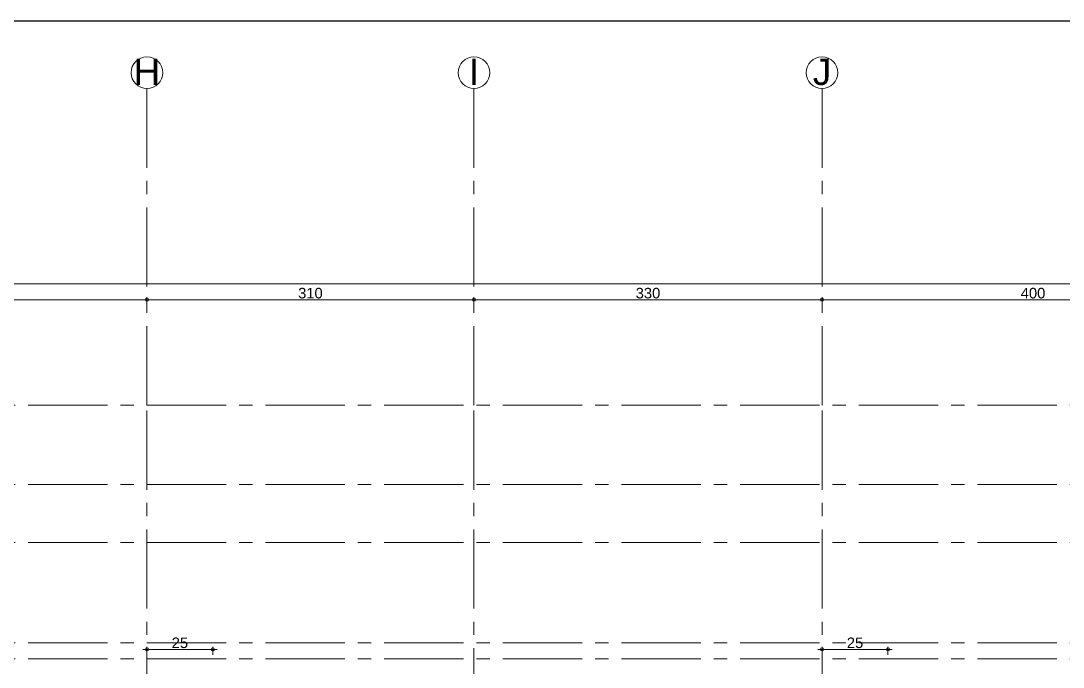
# Model space of a CAD drawing. Header units: millimetres. Extents: x 2232 to 85269, y -3593 to 5869.
# Drawn here: x 22336 to 23324, y 5257 to 5869 of the extents above; entities that cross this region are included whole.
import ezdxf

# ---------------------------------------------------------------- set-up
doc = ezdxf.new("R2010")
doc.units = ezdxf.units.MM
doc.linetypes.add('CENTER2', pattern=[112.5, 75, -12.5, 12.5, -12.5])
doc.linetypes.add('DASHDOT2', pattern=[12.7, 6.35, -3.175, 0, -3.175])
doc.layers.add('aks', color=251, linetype='DASHDOT2', lineweight=35)
doc.layers.add('Ölçülendirme', color=7, linetype='Continuous')
doc.styles.add('arial_1_18', font='arial.ttf', dxfattribs={"height": 0.2})

# ---------------------------------------------------------------- blocks, each defined once
blk = doc.blocks.new('IDE999Entity6709')
at = {"layer": 'aks', "color": 250, "linetype": 'CENTER2', "lineweight": 5}
for points in [[(8876.17, 2530), (8876.17, 2830)], [(8876.17, 200), (8876.17, 2530)]]:
    blk.add_lwpolyline(points, dxfattribs=at)
at = {"layer": 'aks', "color": 30, "linetype": 'Continuous', "lineweight": 5}
blk.add_circle((8876.17, 2845), 15, dxfattribs=at)
at = {"layer": 'aks', "color": 1, "linetype": 'Continuous', "lineweight": 5, "style": 'arial_1_18'}
blk.add_text('I', height=25, dxfattribs=at).set_placement((8871.32, 2833.37))
blk = doc.blocks.new('IDE999Entity6710')
at = {"layer": 'aks', "color": 250, "linetype": 'CENTER2', "lineweight": 5}
for points in [[(9206.17, 2530), (9206.17, 2830)], [(9206.17, 200), (9206.17, 2530)]]:
    blk.add_lwpolyline(points, dxfattribs=at)
at = {"layer": 'aks', "color": 30, "linetype": 'Continuous', "lineweight": 5}
blk.add_circle((9206.17, 2845), 15, dxfattribs=at)
at = {"layer": 'aks', "color": 1, "linetype": 'Continuous', "lineweight": 5, "style": 'arial_1_18'}
blk.add_text('J', height=25, dxfattribs=at).set_placement((9197.44, 2833.37))
blk = doc.blocks.new('IDE999Entity6711')
at = {"layer": 'aks', "color": 250, "linetype": 'CENTER2', "lineweight": 5}
for points in [[(8566.17, 2530), (8566.17, 2830)], [(8566.17, 200), (8566.17, 2530)]]:
    blk.add_lwpolyline(points, dxfattribs=at)
at = {"layer": 'aks', "color": 30, "linetype": 'Continuous', "lineweight": 5}
blk.add_circle((8566.17, 2845), 15, dxfattribs=at)
at = {"layer": 'aks', "color": 1, "linetype": 'Continuous', "lineweight": 5, "style": 'arial_1_18'}
blk.add_text('H', height=25, dxfattribs=at).set_placement((8553.57, 2833.37))
blk = doc.blocks.new('IDE999Entity6745')
at = {"layer": 'aks', "color": 250, "linetype": 'CENTER2', "lineweight": 5}
blk.add_lwpolyline([(6766.17, 2290), (10026.17, 2290)], dxfattribs=at)
blk = doc.blocks.new('IDE999Entity6747')
at = {"layer": 'aks', "color": 250, "linetype": 'CENTER2', "lineweight": 5}
blk.add_lwpolyline([(6766.17, 2305), (10026.17, 2305)], dxfattribs=at)
blk = doc.blocks.new('IDE999Entity6749')
at = {"layer": 'aks', "color": 250, "linetype": 'CENTER2', "lineweight": 5}
blk.add_lwpolyline([(6766.17, 2400), (10026.17, 2400)], dxfattribs=at)
blk = doc.blocks.new('IDE999Entity6750')
at = {"layer": 'aks', "color": 250, "linetype": 'CENTER2', "lineweight": 5}
blk.add_lwpolyline([(6766.17, 2455), (10026.17, 2455)], dxfattribs=at)
blk = doc.blocks.new('IDE999Entity6751')
at = {"layer": 'aks', "color": 250, "linetype": 'CENTER2', "lineweight": 5}
blk.add_lwpolyline([(6766.17, 2530), (10026.17, 2530)], dxfattribs=at)

msp = doc.modelspace()

# ---------------------------------------------------------------- linework, layer by layer
msp.add_line((3332.36, 5868.75), (79990.7, 5868.75))
at = {"layer": 'Ölçülendirme', "color": 5, "linetype": 'Continuous', "lineweight": 5}
for points in [[(20651.7, 5619.61), (23919.7, 5619.61)], [(20651.7, 5604.61), (23919.7, 5604.61)], [(22455.7, 5599.61), (22455.7, 5607.11)], [(22765.7, 5599.61), (22765.7, 5607.11)], [(23095.7, 5599.61), (23095.7, 5607.11)], [(22522.2, 5273.41), (22451.7, 5273.41)], [(22455.7, 5268.41), (22455.7, 5275.91)], [(22518.2, 5268.41), (22518.2, 5275.91)], [(23162.2, 5273.41), (23091.7, 5273.41)], [(23095.7, 5268.41), (23095.7, 5275.91)], [(23158.2, 5268.41), (23158.2, 5275.91)]]:
    msp.add_lwpolyline(points, dxfattribs=at)
for centre in [(22455.7, 5604.61), (22765.7, 5604.61), (23095.7, 5604.61), (22455.7, 5273.41), (22518.2, 5273.41), (23095.7, 5273.41), (23158.2, 5273.41)]:
    msp.add_circle(centre, 1.5, dxfattribs=at)

# ---------------------------------------------------------------- block references
at = {"layer": 'aks'}
for name in ['IDE999Entity6711', 'IDE999Entity6709', 'IDE999Entity6710', 'IDE999Entity6751', 'IDE999Entity6750', 'IDE999Entity6749', 'IDE999Entity6747', 'IDE999Entity6745']:
    msp.add_blockref(name, (13889.52, 2974.61), dxfattribs=at)

# ---------------------------------------------------------------- texts
at = {"layer": 'Ölçülendirme', "color": 5, "linetype": 'Continuous', "lineweight": 5, "style": 'arial_1_18'}
for s, p in [('310', (22599.04, 5605.86)), ('330', (22919.04, 5605.86)), ('400', (23284.04, 5605.86)), ('25', (22479.18, 5274.66)), ('25', (23119.18, 5274.66))]:
    msp.add_text(s, height=10, dxfattribs=at).set_placement(p)

doc.saveas('drawing.dxf')
